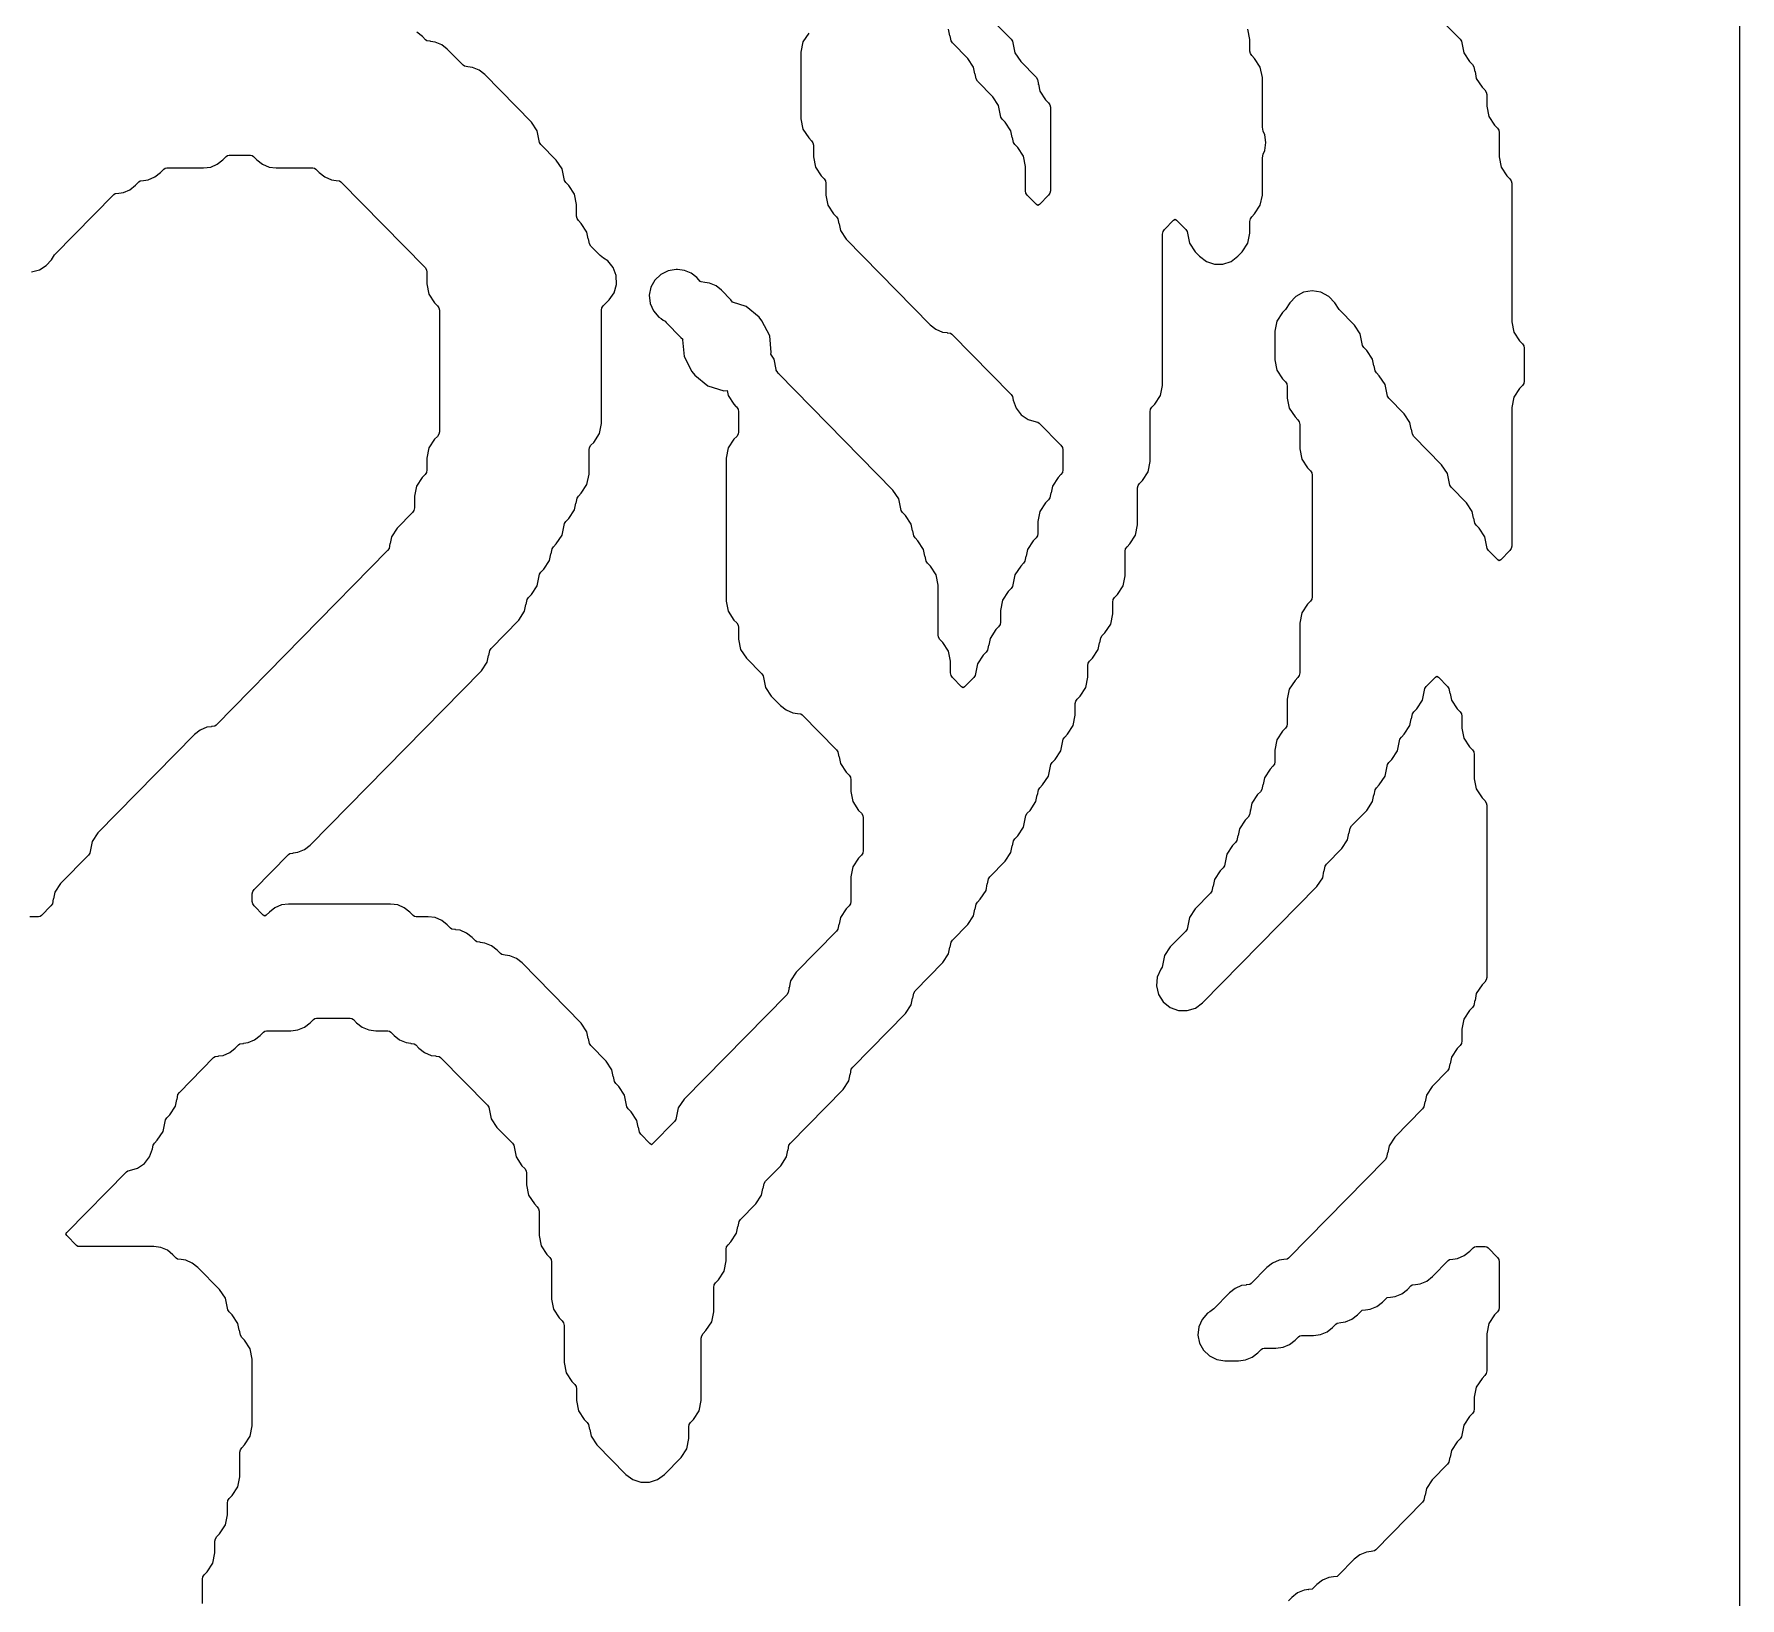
# Model space of a CAD drawing. Header units: millimetres. Extents: x 10 to 410, y 18 to 283.
# Drawn here: x 179.63 to 211.27, y 224.55 to 253.54 of the extents above; entities that cross this region are included whole.
import ezdxf

# ---------------------------------------------------------------- set-up
doc = ezdxf.new("R2010")
doc.units = ezdxf.units.MM
doc.layers.add('CUT', color=1, linetype='Continuous')

msp = doc.modelspace()

# ---------------------------------------------------------------- linework, layer by layer
at = {"layer": 'CUT'}
msp.add_lwpolyline([(190.134, 157), (198.134, 157), (198.134, 160), (211.2679, 160), (211.2679, 280), (198.134, 280), (198.134, 283), (190.134, 283), (190.134, 280), (169.134, 280), (169.134, 283), (161.134, 283), (161.134, 280), (148, 280), (148, 160), (161.134, 160), (161.134, 157), (169.134, 157), (169.134, 160), (190.134, 160)], close=True, dxfattribs=at)
for points in [[(204.7475, 254.7999), (206.0776, 253.4465), (206.1029, 253.4081), (206.1211, 253.3153), (206.1245, 253.316), (206.149, 253.1917), (206.2551, 253.0306), (206.3088, 252.9759), (206.3341, 252.9375), (206.3524, 252.8447), (206.3558, 252.8454), (206.3802, 252.7211), (206.4864, 252.56), (206.5401, 252.5053), (206.5653, 252.467), (206.5742, 252.4219), (206.5742, 252.2046), (206.6114, 252.0152), (206.7176, 251.8541), (206.7713, 251.7994), (206.7966, 251.7611), (206.8055, 251.716), (206.8055, 251.2634), (206.8427, 251.0741), (206.9488, 250.9129), (207.0026, 250.8583), (207.0278, 250.8199), (207.0367, 250.7748), (207.0367, 248.2046), (207.0739, 248.0152), (207.1801, 247.8541), (207.2338, 247.7994), (207.2591, 247.7611), (207.2679, 247.716), (207.2679, 247.1075), (207.2591, 247.0625), (207.2338, 247.0241), (207.1801, 246.9694), (207.0739, 246.8083), (207.0367, 246.619), (207.0367, 244.0487), (207.0278, 244.0036), (207.0026, 243.9653), (206.8333, 243.7931), (206.8055, 243.7725), (206.7776, 243.7931), (206.6083, 243.9653), (206.5831, 244.0036), (206.5648, 244.0965), (206.5614, 244.0958), (206.537, 244.2201), (206.4308, 244.3812), (206.3771, 244.4359), (206.3518, 244.4742), (206.3336, 244.5671), (206.3302, 244.5664), (206.3057, 244.6906), (206.1996, 244.8518), (205.9146, 245.1417), (205.8893, 245.1801), (205.8711, 245.273), (205.8677, 245.2723), (205.8432, 245.3965), (205.7371, 245.5577), (205.2209, 246.0829), (205.1956, 246.1213), (205.1773, 246.2141), (205.1739, 246.2135), (205.1495, 246.3377), (205.0433, 246.4988), (204.7584, 246.7888), (204.7331, 246.8272), (204.7148, 246.92), (204.7114, 246.9193), (204.687, 247.0436), (204.5808, 247.2047), (204.5271, 247.2594), (204.5019, 247.2977), (204.4836, 247.3906), (204.4802, 247.3899), (204.4558, 247.5142), (204.3496, 247.6753), (204.2959, 247.73), (204.2706, 247.7683), (204.2523, 247.8612), (204.2489, 247.8605), (204.2245, 247.9848), (204.1183, 248.1459), (203.8334, 248.4359), (203.7543, 248.5559), (203.6429, 248.6762), (203.4985, 248.754), (203.3368, 248.7808), (203.175, 248.754), (203.0307, 248.6762), (202.9192, 248.5559), (202.8401, 248.4359), (202.7864, 248.3812), (202.6803, 248.2201), (202.643, 248.0307), (202.643, 247.4987), (202.6803, 247.3094), (202.7864, 247.1482), (202.8401, 247.0936), (202.8654, 247.0552), (202.8743, 247.0101), (202.8743, 246.7928), (202.9115, 246.6035), (203.0177, 246.4423), (203.0714, 246.3877), (203.0966, 246.3493), (203.1055, 246.3042), (203.1055, 245.8516), (203.1427, 245.6623), (203.2489, 245.5012), (203.3026, 245.4465), (203.3279, 245.4081), (203.3368, 245.3631), (203.3368, 243.1075), (203.3279, 243.0625), (203.3026, 243.0241), (203.2489, 242.9694), (203.1427, 242.8083), (203.1055, 242.619), (203.1055, 241.6958), (203.0966, 241.6507), (203.0714, 241.6123), (203.0177, 241.5577), (202.9115, 241.3965), (202.8743, 241.2072), (202.8743, 240.7546), (202.8654, 240.7095), (202.8401, 240.6712), (202.7864, 240.6165), (202.6803, 240.4554), (202.643, 240.266), (202.643, 240.0487), (202.6342, 240.0036), (202.6089, 239.9653), (202.5552, 239.9106), (202.449, 239.7495), (202.4246, 239.6252), (202.4212, 239.6259), (202.4029, 239.533), (202.3776, 239.4947), (202.3239, 239.44), (202.2178, 239.2789), (202.1933, 239.1546), (202.1899, 239.1553), (202.1717, 239.0625), (202.1464, 239.0241), (202.0927, 238.9694), (201.9865, 238.8083), (201.9621, 238.684), (201.9587, 238.6847), (201.9404, 238.5919), (201.9151, 238.5535), (201.8614, 238.4988), (201.7553, 238.3377), (201.7308, 238.2135), (201.7274, 238.2141), (201.7092, 238.1213), (201.6839, 238.0829), (201.6302, 238.0283), (201.524, 237.8671), (201.4996, 237.7429), (201.4962, 237.7435), (201.4779, 237.6507), (201.4526, 237.6123), (201.1677, 237.3224), (201.0615, 237.1612), (201.0371, 237.037), (201.0337, 237.0377), (201.0154, 236.9448), (200.9902, 236.9064), (200.7052, 236.6165), (200.599, 236.4554), (200.5746, 236.3311), (200.5712, 236.3318), (200.5529, 236.2389), (200.5306, 236.205), (200.4643, 236.0561), (200.4494, 235.8938), (200.4876, 235.7353), (200.5747, 235.5975), (200.7015, 235.495), (200.8545, 235.4388), (201.0175, 235.4348), (201.1731, 235.4834), (201.3047, 235.5795), (203.4246, 237.7365), (203.5308, 237.8976), (203.5552, 238.0218), (203.5586, 238.0212), (203.5769, 238.114), (203.6021, 238.1524), (203.8871, 238.4423), (203.9933, 238.6035), (204.0177, 238.7277), (204.0211, 238.727), (204.0394, 238.8199), (204.0646, 238.8583), (204.3496, 239.1482), (204.4558, 239.3094), (204.4802, 239.4336), (204.4836, 239.4329), (204.5019, 239.5258), (204.5271, 239.5641), (204.5808, 239.6188), (204.687, 239.7799), (204.7114, 239.9042), (204.7148, 239.9035), (204.7331, 239.9964), (204.7584, 240.0347), (204.8121, 240.0894), (204.9182, 240.2505), (204.9427, 240.3748), (204.9461, 240.3741), (204.9643, 240.467), (204.9896, 240.5053), (205.0433, 240.56), (205.1495, 240.7211), (205.1739, 240.8454), (205.1773, 240.8447), (205.1956, 240.9375), (205.2209, 240.9759), (205.2746, 241.0306), (205.3807, 241.1917), (205.4052, 241.316), (205.4086, 241.3153), (205.4268, 241.4081), (205.4521, 241.4465), (205.6213, 241.6187), (205.6492, 241.6392), (205.6771, 241.6187), (205.8463, 241.4465), (205.8716, 241.4081), (205.8899, 241.3153), (205.8933, 241.316), (205.9177, 241.1917), (206.0239, 241.0306), (206.0776, 240.9759), (206.1029, 240.9375), (206.1117, 240.8925), (206.1117, 240.6752), (206.149, 240.4858), (206.2551, 240.3247), (206.3088, 240.27), (206.3341, 240.2317), (206.343, 240.1866), (206.343, 239.734), (206.3802, 239.5446), (206.4864, 239.3835), (206.5401, 239.3288), (206.5653, 239.2905), (206.5742, 239.2454), (206.5742, 236.0487), (206.5653, 236.0036), (206.5401, 235.9653), (206.4864, 235.9106), (206.3802, 235.7495), (206.3558, 235.6252), (206.3524, 235.6259), (206.3341, 235.533), (206.3088, 235.4947), (206.2551, 235.44), (206.149, 235.2789), (206.1117, 235.0895), (206.1117, 234.8722), (206.1029, 234.8272), (206.0776, 234.7888), (206.0239, 234.7341), (205.9177, 234.573), (205.8933, 234.4488), (205.8899, 234.4494), (205.8716, 234.3566), (205.8463, 234.3182), (205.5614, 234.0283), (205.4552, 233.8671), (205.4308, 233.7429), (205.4274, 233.7435), (205.4091, 233.6507), (205.3838, 233.6123), (204.8676, 233.0871), (204.7615, 232.9259), (204.737, 232.8017), (204.7336, 232.8024), (204.7154, 232.7095), (204.6901, 232.6712), (202.8975, 230.8472), (202.8725, 230.8277), (202.8083, 230.8192), (202.8085, 230.8176), (202.7219, 230.8061), (202.6002, 230.7551), (202.4961, 230.674), (202.2037, 230.3766), (202.1788, 230.3571), (202.1145, 230.3486), (202.1147, 230.3471), (202.0281, 230.3355), (201.9064, 230.2845), (201.8023, 230.2034), (201.51, 229.906), (201.4399, 229.8514), (201.3935, 229.823), (201.2937, 229.7084), (201.233, 229.5692), (201.2169, 229.4182), (201.2468, 229.2693), (201.3201, 229.1362), (201.43, 229.0313), (201.5662, 228.9642), (201.7163, 228.9412), (201.9709, 228.9412), (202.1017, 228.9586), (202.2234, 229.0096), (202.3275, 229.0907), (202.3885, 229.1528), (202.4135, 229.1723), (202.4449, 229.1765), (202.6646, 229.1765), (202.7954, 229.1939), (202.9171, 229.2449), (203.0212, 229.326), (203.0823, 229.3881), (203.1073, 229.4076), (203.1386, 229.4118), (203.3584, 229.4118), (203.4892, 229.4292), (203.6109, 229.4802), (203.715, 229.5613), (203.776, 229.6234), (203.801, 229.6429), (203.8652, 229.6514), (203.865, 229.6529), (203.9516, 229.6645), (204.0733, 229.7155), (204.1775, 229.7966), (204.2385, 229.8587), (204.2635, 229.8782), (204.3277, 229.8867), (204.3275, 229.8882), (204.4141, 229.8998), (204.5358, 229.9508), (204.6399, 230.0319), (204.701, 230.094), (204.726, 230.1135), (204.7902, 230.122), (204.79, 230.1235), (204.8766, 230.1351), (204.9983, 230.1861), (205.1024, 230.2672), (205.1635, 230.3293), (205.1885, 230.3488), (205.2527, 230.3573), (205.2525, 230.3588), (205.3391, 230.3704), (205.4608, 230.4214), (205.5649, 230.5025), (205.8572, 230.7999), (205.8822, 230.8194), (205.9464, 230.8279), (205.9462, 230.8294), (206.0329, 230.8409), (206.1546, 230.892), (206.2587, 230.9731), (206.3197, 231.0352), (206.3447, 231.0546), (206.3761, 231.0588), (206.5411, 231.0588), (206.5725, 231.0546), (206.5974, 231.0352), (206.7713, 230.8583), (206.7966, 230.8199), (206.8055, 230.7748), (206.8055, 229.9311), (206.7966, 229.886), (206.7713, 229.8476), (206.7176, 229.793), (206.6114, 229.6318), (206.5742, 229.4425), (206.5742, 228.7546), (206.5653, 228.7095), (206.5401, 228.6712), (206.4864, 228.6165), (206.3802, 228.4554), (206.343, 228.266), (206.343, 228.0487), (206.3341, 228.0036), (206.3088, 227.9653), (206.2551, 227.9106), (206.149, 227.7495), (206.1245, 227.6252), (206.1211, 227.6259), (206.1029, 227.533), (206.0776, 227.4947), (206.0239, 227.44), (205.9177, 227.2789), (205.8933, 227.1546), (205.8899, 227.1553), (205.8716, 227.0625), (205.8463, 227.0241), (205.5614, 226.7341), (205.4552, 226.573), (205.4308, 226.4488), (205.4274, 226.4494), (205.4091, 226.3566), (205.3838, 226.3182), (204.5162, 225.4354), (204.4912, 225.4159), (204.427, 225.4074), (204.4272, 225.4059), (204.3406, 225.3944), (204.2189, 225.3433), (204.1148, 225.2622), (203.8225, 224.9648), (203.7975, 224.9454), (203.7333, 224.9368), (203.7335, 224.9353), (203.6468, 224.9238), (203.5252, 224.8727), (203.421, 224.7916), (203.36, 224.7295), (203.335, 224.7101), (203.2708, 224.7015), (203.271, 224.7), (203.1844, 224.6885), (203.0627, 224.6374), (202.9586, 224.5564), (202.8975, 224.4942)], [(197.2365, 253.9717), (197.7527, 253.4465), (197.778, 253.4081), (197.7962, 253.3153), (197.7996, 253.316), (197.8241, 253.1917), (197.9302, 253.0306), (198.2152, 252.7406), (198.2405, 252.7023), (198.2587, 252.6094), (198.2621, 252.6101), (198.2866, 252.4858), (198.3927, 252.3247), (198.4464, 252.27), (198.4717, 252.2317), (198.4806, 252.1866), (198.4806, 250.6369), (198.4717, 250.5919), (198.4464, 250.5535), (198.2772, 250.3813), (198.2493, 250.3608), (198.2214, 250.3813), (198.0522, 250.5535), (198.0269, 250.5919), (198.0181, 250.6369), (198.0181, 251.0895), (197.9808, 251.2789), (197.8747, 251.44), (197.821, 251.4947), (197.7957, 251.533), (197.7774, 251.6259), (197.774, 251.6252), (197.7496, 251.7495), (197.6434, 251.9106), (197.5897, 251.9653), (197.5645, 252.0036), (197.5462, 252.0965), (197.5428, 252.0958), (197.5184, 252.2201), (197.4122, 252.3812), (197.1272, 252.6712), (197.102, 252.7095), (197.0837, 252.8024), (197.0803, 252.8017), (197.0559, 252.9259), (196.9497, 253.0871), (196.6647, 253.377), (196.6395, 253.4154), (196.6212, 253.5082), (196.6178, 253.5076), (196.5934, 253.6318)], [(182.7558, 224.4399), (182.7558, 224.8925), (182.7647, 224.9375), (182.7899, 224.9759), (182.8437, 225.0306), (182.9498, 225.1917), (182.9871, 225.381), (182.9871, 225.5984), (182.9959, 225.6434), (183.0212, 225.6818), (183.0749, 225.7365), (183.1811, 225.8976), (183.2183, 226.0869), (183.2183, 226.3042), (183.2272, 226.3493), (183.2524, 226.3877), (183.3062, 226.4423), (183.4123, 226.6035), (183.4495, 226.7928), (183.4495, 227.2454), (183.4584, 227.2905), (183.4837, 227.3288), (183.5374, 227.3835), (183.6436, 227.5446), (183.6808, 227.734), (183.6808, 228.9719), (183.6436, 229.1612), (183.5374, 229.3224), (183.4837, 229.377), (183.4584, 229.4154), (183.4401, 229.5082), (183.4367, 229.5076), (183.4123, 229.6318), (183.3062, 229.793), (183.2524, 229.8476), (183.2272, 229.886), (183.2089, 229.9788), (183.2055, 229.9782), (183.1811, 230.1024), (183.0749, 230.2635), (182.6715, 230.674), (182.5674, 230.7551), (182.4457, 230.8061), (182.3591, 230.8176), (182.3593, 230.8192), (182.2951, 230.8277), (182.2701, 230.8472), (182.209, 230.9093), (182.1049, 230.9904), (181.9832, 231.0414), (181.8524, 231.0588), (180.4765, 231.0588), (180.4451, 231.063), (180.4201, 231.0825), (180.2394, 231.2664), (180.2195, 231.2941), (180.2394, 231.3219), (181.3451, 232.447), (181.3701, 232.4664), (181.4017, 232.4706), (181.5503, 232.5146), (181.6782, 232.6019), (181.7733, 232.7242), (181.8264, 232.8698), (181.8397, 232.9375), (181.865, 232.9759), (181.9187, 233.0306), (182.0248, 233.1917), (182.0493, 233.316), (182.0527, 233.3153), (182.0709, 233.4081), (182.0962, 233.4465), (182.1499, 233.5012), (182.2561, 233.6623), (182.2805, 233.7865), (182.2839, 233.7859), (182.3022, 233.8787), (182.3274, 233.9171), (182.9638, 234.5646), (182.9888, 234.5841), (183.053, 234.5926), (183.0528, 234.5941), (183.1395, 234.6056), (183.2611, 234.6567), (183.3653, 234.7378), (183.4263, 234.7999), (183.4513, 234.8194), (183.5155, 234.8279), (183.5153, 234.8294), (183.6019, 234.8409), (183.7236, 234.892), (183.8277, 234.9731), (183.8888, 235.0352), (183.9138, 235.0546), (183.9452, 235.0588), (184.3961, 235.0588), (184.5269, 235.0762), (184.6486, 235.1273), (184.7527, 235.2084), (184.8138, 235.2705), (184.8388, 235.2899), (184.8702, 235.2941), (185.4976, 235.2941), (185.529, 235.2899), (185.554, 235.2705), (185.6151, 235.2084), (185.7192, 235.1273), (185.8409, 235.0762), (185.9717, 235.0588), (186.1914, 235.0588), (186.2228, 235.0546), (186.2477, 235.0352), (186.3088, 234.9731), (186.4129, 234.892), (186.5346, 234.8409), (186.6212, 234.8294), (186.621, 234.8279), (186.6852, 234.8194), (186.7102, 234.7999), (186.7713, 234.7378), (186.8754, 234.6567), (186.9971, 234.6056), (187.0837, 234.5941), (187.0835, 234.5926), (187.1477, 234.5841), (187.1727, 234.5646), (188.0403, 233.6818), (188.0656, 233.6434), (188.0839, 233.5506), (188.0873, 233.5512), (188.1117, 233.427), (188.2179, 233.2659), (188.5028, 232.9759), (188.5281, 232.9375), (188.5464, 232.8447), (188.5498, 232.8454), (188.5742, 232.7211), (188.6804, 232.56), (188.7341, 232.5053), (188.7594, 232.467), (188.7682, 232.4219), (188.7682, 232.2046), (188.8055, 232.0152), (188.9116, 231.8541), (188.9653, 231.7994), (188.9906, 231.7611), (188.9995, 231.716), (188.9995, 231.2634), (189.0367, 231.0741), (189.1429, 230.9129), (189.1966, 230.8583), (189.2218, 230.8199), (189.2307, 230.7748), (189.2307, 230.0869), (189.2679, 229.8976), (189.3741, 229.7365), (189.4278, 229.6818), (189.4531, 229.6434), (189.462, 229.5984), (189.462, 228.9105), (189.4992, 228.7211), (189.6053, 228.56), (189.6591, 228.5053), (189.6843, 228.467), (189.6932, 228.4219), (189.6932, 228.2046), (189.7304, 228.0152), (189.8366, 227.8541), (189.8903, 227.7994), (189.9156, 227.7611), (189.9338, 227.6682), (189.9373, 227.6689), (189.9617, 227.5446), (190.0678, 227.3835), (190.6085, 226.8334), (190.7357, 226.7396), (190.886, 226.6902), (191.0441, 226.6902), (191.1944, 226.7396), (191.3217, 226.8334), (191.631, 227.1482), (191.7372, 227.3094), (191.7744, 227.4987), (191.7744, 227.716), (191.7833, 227.7611), (191.8086, 227.7994), (191.8623, 227.8541), (191.9684, 228.0152), (192.0057, 228.2046), (192.0057, 229.3631), (192.0145, 229.4081), (192.0398, 229.4465), (192.0935, 229.5012), (192.1997, 229.6623), (192.2369, 229.8516), (192.2369, 230.3042), (192.2458, 230.3493), (192.2711, 230.3877), (192.3248, 230.4423), (192.4309, 230.6035), (192.4682, 230.7928), (192.4682, 231.0101), (192.477, 231.0552), (192.5023, 231.0936), (192.556, 231.1482), (192.6622, 231.3094), (192.6866, 231.4336), (192.69, 231.4329), (192.7083, 231.5258), (192.7335, 231.5641), (193.0185, 231.8541), (193.1247, 232.0152), (193.1491, 232.1395), (193.1525, 232.1388), (193.1708, 232.2317), (193.196, 232.27), (193.481, 232.56), (193.5872, 232.7211), (193.6116, 232.8454), (193.615, 232.8447), (193.6333, 232.9375), (193.6585, 232.9759), (194.6372, 233.9717), (194.7434, 234.1329), (194.7678, 234.2571), (194.7712, 234.2565), (194.7895, 234.3493), (194.8148, 234.3877), (195.7935, 235.3835), (195.8996, 235.5446), (195.9241, 235.6689), (195.9275, 235.6682), (195.9457, 235.7611), (195.971, 235.7994), (196.4872, 236.3247), (196.5934, 236.4858), (196.6178, 236.6101), (196.6212, 236.6094), (196.6395, 236.7023), (196.6647, 236.7406), (196.9497, 237.0306), (197.0559, 237.1917), (197.0803, 237.316), (197.0837, 237.3153), (197.102, 237.4081), (197.1272, 237.4465), (197.181, 237.5012), (197.2871, 237.6623), (197.3115, 237.7865), (197.3149, 237.7859), (197.3332, 237.8787), (197.3585, 237.9171), (197.6434, 238.207), (197.7496, 238.3682), (197.774, 238.4924), (197.7774, 238.4918), (197.7957, 238.5846), (197.821, 238.623), (197.8747, 238.6776), (197.9808, 238.8388), (198.0053, 238.963), (198.0087, 238.9623), (198.0269, 239.0552), (198.0522, 239.0936), (198.1059, 239.1482), (198.2121, 239.3094), (198.2365, 239.4336), (198.2399, 239.4329), (198.2582, 239.5258), (198.2835, 239.5641), (198.3372, 239.6188), (198.4433, 239.7799), (198.4678, 239.9042), (198.4712, 239.9035), (198.4894, 239.9964), (198.5147, 240.0347), (198.5684, 240.0894), (198.6746, 240.2505), (198.699, 240.3748), (198.7024, 240.3741), (198.7207, 240.467), (198.746, 240.5053), (198.7997, 240.56), (198.9058, 240.7211), (198.9431, 240.9105), (198.9431, 241.1278), (198.9519, 241.1728), (198.9772, 241.2112), (199.0309, 241.2659), (199.1371, 241.427), (199.1743, 241.6163), (199.1743, 241.8337), (199.1832, 241.8787), (199.2085, 241.9171), (199.2622, 241.9717), (199.3683, 242.1329), (199.3928, 242.2571), (199.3962, 242.2565), (199.4144, 242.3493), (199.4397, 242.3877), (199.4934, 242.4423), (199.5996, 242.6035), (199.6368, 242.7928), (199.6368, 243.0101), (199.6457, 243.0552), (199.6709, 243.0936), (199.7247, 243.1482), (199.8308, 243.3094), (199.8681, 243.4987), (199.8681, 243.9513), (199.8769, 243.9964), (199.9022, 244.0347), (199.9559, 244.0894), (200.0621, 244.2505), (200.0993, 244.4399), (200.0993, 245.1278), (200.1082, 245.1728), (200.1334, 245.2112), (200.1872, 245.2659), (200.2933, 245.427), (200.3305, 245.6163), (200.3305, 246.5395), (200.3394, 246.5846), (200.3647, 246.623), (200.4184, 246.6776), (200.5246, 246.8388), (200.5618, 247.0281), (200.5618, 249.8337), (200.5707, 249.8787), (200.5959, 249.9171), (200.7652, 250.0893), (200.793, 250.1098), (200.8209, 250.0893), (200.9902, 249.9171), (201.0154, 249.8787), (201.0337, 249.7859), (201.0371, 249.7865), (201.0615, 249.6623), (201.1677, 249.5012), (201.2458, 249.4217), (201.3731, 249.3278), (201.5233, 249.2784), (201.6815, 249.2784), (201.8317, 249.3278), (201.959, 249.4217), (202.0371, 249.5012), (202.1433, 249.6623), (202.1805, 249.8516), (202.1805, 250.0689), (202.1894, 250.114), (202.2147, 250.1524), (202.2684, 250.207), (202.3745, 250.3682), (202.4118, 250.5575), (202.4118, 251.2454), (202.4257, 251.3161), (202.4582, 251.3858), (202.4793, 251.5294), (202.4582, 251.673), (202.4257, 251.7427), (202.4118, 251.8134), (202.4118, 252.7366), (202.3745, 252.9259), (202.2684, 253.0871), (202.2147, 253.1417), (202.1894, 253.1801), (202.1805, 253.2252), (202.1805, 253.4425), (202.1433, 253.6318)], [(193.999, 253.5577), (193.8929, 253.3965), (193.8556, 253.2072), (193.8556, 251.9693), (193.8929, 251.7799), (193.999, 251.6188), (194.0528, 251.5641), (194.078, 251.5258), (194.0869, 251.4807), (194.0869, 251.2634), (194.1241, 251.0741), (194.2303, 250.9129), (194.284, 250.8583), (194.3093, 250.8199), (194.3181, 250.7748), (194.3181, 250.5575), (194.3554, 250.3682), (194.4615, 250.207), (194.5152, 250.1524), (194.5405, 250.114), (194.5588, 250.0212), (194.5622, 250.0218), (194.5866, 249.8976), (194.6928, 249.7365), (196.2524, 248.1495), (196.3565, 248.0684), (196.4782, 248.0174), (196.5648, 248.0059), (196.5646, 248.0044), (196.6289, 247.9958), (196.6538, 247.9764), (197.7527, 246.8583), (197.778, 246.8199), (197.7913, 246.7521), (197.8444, 246.6066), (197.9395, 246.4843), (198.0674, 246.397), (198.2159, 246.353), (198.2476, 246.3488), (198.2726, 246.3293), (198.6777, 245.9171), (198.703, 245.8787), (198.7118, 245.8337), (198.7118, 245.4605), (198.703, 245.4154), (198.6777, 245.377), (198.624, 245.3224), (198.5178, 245.1612), (198.4934, 245.037), (198.49, 245.0377), (198.4717, 244.9448), (198.4464, 244.9064), (198.3927, 244.8518), (198.2866, 244.6906), (198.2493, 244.5013), (198.2493, 244.284), (198.2405, 244.2389), (198.2152, 244.2006), (198.1615, 244.1459), (198.0553, 243.9848), (198.0309, 243.8605), (198.0275, 243.8612), (198.0092, 243.7683), (197.9839, 243.73), (197.9302, 243.6753), (197.8241, 243.5142), (197.7996, 243.3899), (197.7962, 243.3906), (197.778, 243.2977), (197.7527, 243.2594), (197.699, 243.2047), (197.5928, 243.0436), (197.5556, 242.8543), (197.5556, 242.6369), (197.5467, 242.5919), (197.5215, 242.5535), (197.4677, 242.4988), (197.3616, 242.3377), (197.3371, 242.2135), (197.3337, 242.2141), (197.3155, 242.1213), (197.2902, 242.0829), (197.2365, 242.0283), (197.1303, 241.8671), (197.1059, 241.7429), (197.1025, 241.7435), (197.0842, 241.6507), (197.059, 241.6123), (196.8897, 241.4401), (196.8618, 241.4196), (196.834, 241.4401), (196.6647, 241.6123), (196.6395, 241.6507), (196.6306, 241.6958), (196.6306, 241.9131), (196.5934, 242.1024), (196.4872, 242.2635), (196.4335, 242.3182), (196.4082, 242.3566), (196.3994, 242.4016), (196.3994, 243.3248), (196.3621, 243.5142), (196.256, 243.6753), (196.2022, 243.73), (196.177, 243.7683), (196.1587, 243.8612), (196.1553, 243.8605), (196.1309, 243.9848), (196.0247, 244.1459), (195.971, 244.2006), (195.9457, 244.2389), (195.9275, 244.3318), (195.9241, 244.3311), (195.8996, 244.4554), (195.7935, 244.6165), (195.7398, 244.6712), (195.7145, 244.7095), (195.6962, 244.8024), (195.6928, 244.8017), (195.6684, 244.9259), (195.5622, 245.0871), (193.4424, 247.244), (193.4287, 247.254), (193.4243, 247.2639), (193.3932, 247.3112), (193.3932, 247.3248), (193.3559, 247.5142), (193.296, 247.605), (193.3056, 247.6356), (193.2773, 247.9465), (193.1323, 248.2229), (193.0773, 248.2909), (192.8375, 248.4907), (192.5875, 248.5687), (192.556, 248.6165), (192.3839, 248.7916), (192.2798, 248.8727), (192.1581, 248.9238), (192.0714, 248.9353), (192.0717, 248.9368), (192.0068, 248.9454), (191.9914, 248.9519), (191.9833, 248.9564), (191.9628, 248.9848), (191.9214, 249.0269), (191.8173, 249.108), (191.6956, 249.1591), (191.5648, 249.1765), (191.5415, 249.1765), (191.3914, 249.1534), (191.2551, 249.0863), (191.1453, 248.9814), (191.072, 248.8484), (191.042, 248.6995), (191.0582, 248.5485), (191.1189, 248.4092), (191.2186, 248.2947), (191.2651, 248.2662), (191.2989, 248.2399), (191.3343, 248.22), (191.3548, 248.1917), (191.6275, 247.9142), (191.6637, 247.886), (191.6595, 247.8725), (191.6878, 247.5617), (191.8328, 247.2853), (191.8878, 247.2172), (192.1276, 247.0174), (192.4256, 246.9245), (192.4874, 246.9301), (192.5054, 246.8388), (192.6116, 246.6776), (192.6502, 246.6383), (192.6638, 246.6284), (192.6682, 246.6185), (192.6905, 246.5846), (192.6994, 246.5395), (192.6994, 246.1663), (192.6905, 246.1213), (192.6653, 246.0829), (192.6116, 246.0283), (192.5054, 245.8671), (192.4682, 245.6778), (192.4682, 243.0281), (192.5054, 242.8388), (192.6116, 242.6776), (192.6653, 242.623), (192.6905, 242.5846), (192.6994, 242.5395), (192.6994, 242.3222), (192.7366, 242.1329), (192.8428, 241.9717), (193.1278, 241.6818), (193.153, 241.6434), (193.1713, 241.5506), (193.1747, 241.5512), (193.1991, 241.427), (193.3053, 241.2659), (193.4774, 241.0907), (193.5815, 241.0096), (193.7032, 240.9586), (193.7899, 240.9471), (193.7897, 240.9455), (193.8539, 240.937), (193.8789, 240.9175), (194.5152, 240.27), (194.5405, 240.2317), (194.5588, 240.1388), (194.5622, 240.1395), (194.5866, 240.0152), (194.6928, 239.8541), (194.7465, 239.7994), (194.7718, 239.7611), (194.7806, 239.716), (194.7806, 239.4987), (194.8179, 239.3094), (194.924, 239.1482), (194.9777, 239.0936), (195.003, 239.0552), (195.0119, 239.0101), (195.0119, 238.4016), (195.003, 238.3566), (194.9777, 238.3182), (194.924, 238.2635), (194.8179, 238.1024), (194.7806, 237.9131), (194.7806, 237.4605), (194.7718, 237.4154), (194.7465, 237.377), (194.6928, 237.3224), (194.5866, 237.1612), (194.5622, 237.037), (194.5588, 237.0377), (194.5405, 236.9448), (194.5152, 236.9064), (193.7678, 236.1459), (193.6616, 235.9848), (193.6372, 235.8605), (193.6338, 235.8612), (193.6155, 235.7683), (193.5903, 235.73), (191.6866, 233.793), (191.5804, 233.6318), (191.556, 233.5076), (191.5526, 233.5082), (191.5343, 233.4154), (191.509, 233.377), (191.1086, 232.9696), (191.0807, 232.949), (191.0528, 232.9696), (190.8836, 233.1417), (190.8583, 233.1801), (190.84, 233.273), (190.8366, 233.2723), (190.8122, 233.3965), (190.706, 233.5577), (190.6523, 233.6123), (190.6271, 233.6507), (190.6088, 233.7435), (190.6054, 233.7429), (190.581, 233.8671), (190.4748, 234.0283), (190.4211, 234.0829), (190.3958, 234.1213), (190.3775, 234.2141), (190.3741, 234.2135), (190.3497, 234.3377), (190.2436, 234.4988), (189.9586, 234.7888), (189.9333, 234.8272), (189.9151, 234.92), (189.9117, 234.9193), (189.8872, 235.0436), (189.7811, 235.2047), (188.6839, 236.3211), (188.5798, 236.4021), (188.4581, 236.4532), (188.3715, 236.4647), (188.3717, 236.4662), (188.3075, 236.4748), (188.2825, 236.4942), (188.2214, 236.5564), (188.1173, 236.6374), (187.9956, 236.6885), (187.909, 236.7), (187.9092, 236.7015), (187.845, 236.7101), (187.82, 236.7295), (187.7589, 236.7916), (187.6548, 236.8727), (187.5331, 236.9238), (187.4465, 236.9353), (187.4467, 236.9368), (187.3825, 236.9454), (187.3575, 236.9648), (187.2964, 237.0269), (187.1923, 237.108), (187.0706, 237.1591), (186.9398, 237.1765), (186.7201, 237.1765), (186.6887, 237.1806), (186.6638, 237.2001), (186.6027, 237.2622), (186.4986, 237.3433), (186.3769, 237.3944), (186.2461, 237.4118), (184.3529, 237.4118), (184.2221, 237.3944), (184.1004, 237.3433), (183.9963, 237.2622), (183.9399, 237.2048), (183.912, 237.1843), (183.8841, 237.2048), (183.7149, 237.377), (183.6897, 237.4154), (183.6808, 237.4605), (183.6808, 237.5984), (183.6897, 237.6434), (183.7149, 237.6818), (184.3513, 238.3293), (184.3763, 238.3488), (184.4405, 238.3573), (184.4403, 238.3588), (184.5269, 238.3704), (184.6486, 238.4214), (184.7527, 238.5025), (187.9311, 241.7365), (188.0372, 241.8976), (188.0617, 242.0218), (188.0651, 242.0212), (188.0833, 242.114), (188.1086, 242.1524), (188.6248, 242.6776), (188.731, 242.8388), (188.7554, 242.963), (188.7588, 242.9623), (188.7771, 243.0552), (188.8024, 243.0936), (188.8561, 243.1482), (188.9622, 243.3094), (188.9867, 243.4336), (188.9901, 243.4329), (189.0083, 243.5258), (189.0336, 243.5641), (189.0873, 243.6188), (189.1935, 243.7799), (189.2179, 243.9042), (189.2213, 243.9035), (189.2396, 243.9964), (189.2648, 244.0347), (189.3186, 244.0894), (189.4247, 244.2505), (189.4492, 244.3748), (189.4526, 244.3741), (189.4708, 244.467), (189.4961, 244.5053), (189.5498, 244.56), (189.656, 244.7211), (189.6804, 244.8454), (189.6838, 244.8447), (189.7021, 244.9375), (189.7273, 244.9759), (189.7811, 245.0306), (189.8872, 245.1917), (189.9245, 245.381), (189.9245, 245.8337), (189.9333, 245.8787), (189.9586, 245.9171), (190.0123, 245.9717), (190.1185, 246.1329), (190.1557, 246.3222), (190.1557, 248.4219), (190.1646, 248.467), (190.1898, 248.5053), (190.2968, 248.6142), (190.3901, 248.7465), (190.4362, 248.9016), (190.4304, 249.0633), (190.3732, 249.2147), (190.2707, 249.3399), (190.191, 249.3898), (190.1325, 249.4354), (189.9586, 249.6123), (189.9333, 249.6507), (189.9151, 249.7435), (189.9117, 249.7429), (189.8872, 249.8671), (189.7811, 250.0283), (189.7273, 250.0829), (189.7021, 250.1213), (189.6932, 250.1663), (189.6932, 250.3837), (189.656, 250.573), (189.5498, 250.7341), (189.4961, 250.7888), (189.4708, 250.8272), (189.4526, 250.92), (189.4492, 250.9193), (189.4247, 251.0436), (189.3186, 251.2047), (189.0336, 251.4947), (189.0083, 251.533), (188.9901, 251.6259), (188.9867, 251.6252), (188.9622, 251.7495), (188.8561, 251.9106), (187.9902, 252.7916), (187.8861, 252.8727), (187.7644, 252.9238), (187.6778, 252.9353), (187.678, 252.9368), (187.6137, 252.9454), (187.5888, 252.9648), (187.2964, 253.2622), (187.1923, 253.3433), (187.0706, 253.3944), (186.984, 253.4059), (186.9842, 253.4074), (186.92, 253.4159), (186.895, 253.4354), (186.834, 253.4975), (186.7298, 253.5786)], [(179.5877, 249.1356), (179.7313, 249.1716), (179.858, 249.248), (179.9568, 249.3582), (180.015, 249.4465), (181.1139, 250.5646), (181.1388, 250.5841), (181.2031, 250.5926), (181.2029, 250.5941), (181.2895, 250.6056), (181.4112, 250.6567), (181.5153, 250.7378), (181.5763, 250.7999), (181.6013, 250.8194), (181.6656, 250.8279), (181.6653, 250.8294), (181.752, 250.8409), (181.8737, 250.892), (181.9778, 250.9731), (182.0388, 251.0352), (182.0638, 251.0546), (182.0952, 251.0588), (182.7774, 251.0588), (182.9082, 251.0762), (183.0299, 251.1273), (183.134, 251.2084), (183.1951, 251.2705), (183.22, 251.2899), (183.2514, 251.2941), (183.6477, 251.2941), (183.679, 251.2899), (183.704, 251.2705), (183.7651, 251.2084), (183.8692, 251.1273), (183.9909, 251.0762), (184.1217, 251.0588), (184.8039, 251.0588), (184.8353, 251.0546), (184.8602, 251.0352), (184.9213, 250.9731), (185.0254, 250.892), (185.1471, 250.8409), (185.2337, 250.8294), (185.2335, 250.8279), (185.2978, 250.8194), (185.3227, 250.7999), (186.8841, 249.2112), (186.9094, 249.1728), (186.9182, 249.1278), (186.9182, 248.9105), (186.9555, 248.7211), (187.0616, 248.56), (187.1154, 248.5053), (187.1406, 248.467), (187.1495, 248.4219), (187.1495, 246.1663), (187.1406, 246.1213), (187.1154, 246.0829), (187.0616, 246.0283), (186.9555, 245.8671), (186.9182, 245.6778), (186.9182, 245.4605), (186.9094, 245.4154), (186.8841, 245.377), (186.8304, 245.3224), (186.7242, 245.1612), (186.687, 244.9719), (186.687, 244.7546), (186.6781, 244.7095), (186.6529, 244.6712), (186.3679, 244.3812), (186.2617, 244.2201), (186.2373, 244.0958), (186.2339, 244.0965), (186.2156, 244.0036), (186.1904, 243.9653), (183.0103, 240.7295), (182.9853, 240.7101), (182.9211, 240.7015), (182.9213, 240.7), (182.8347, 240.6885), (182.713, 240.6374), (182.6088, 240.5564), (180.818, 238.7341), (180.7118, 238.573), (180.6874, 238.4488), (180.684, 238.4494), (180.6657, 238.3566), (180.6404, 238.3182), (180.1242, 237.793), (180.0181, 237.6318), (179.9936, 237.5076), (179.9902, 237.5082), (179.972, 237.4154), (179.9467, 237.377), (179.7728, 237.2001), (179.7478, 237.1806), (179.7165, 237.1765), (179.5515, 237.1765)]]:
    msp.add_lwpolyline(points, dxfattribs=at)

doc.saveas('drawing.dxf')
